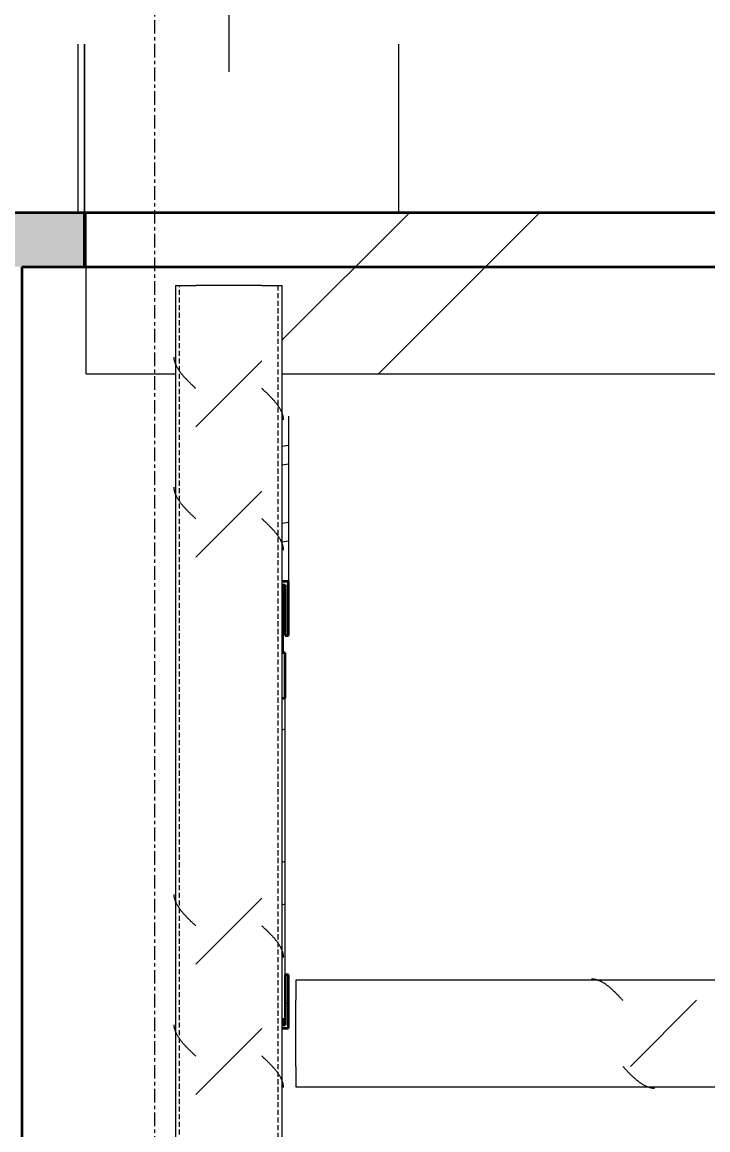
# Model space of a CAD drawing. Header units: centimetres. Extents: x -6111 to 13767, y -285 to 1600.
# Drawn here: x -1475.2 to -1411.1, y 436.5 to 540.2 of the extents above; entities that cross this region are included whole.
import ezdxf

# ---------------------------------------------------------------- set-up
doc = ezdxf.new("R2010")
doc.units = ezdxf.units.CM
doc.linetypes.add('Grid Line', pattern=[2.2225, 1.27, -0.3175, 0.3175, -0.3175])
doc.linetypes.add('Hidden', pattern=[0.714375, 0.47625, -0.238125])
for name, color, linetype, lineweight in [('A-ANNO-DIMS', 7, 'Continuous', 9), ('A-ANNO-DIMS-100', 7, 'Continuous', 9), ('A-ROOF', 7, 'Continuous', 9), ('A-ROOF-PATT', 7, 'Continuous', 35), ('A-WALL', 7, 'Continuous', 9), ('S-BEAM', 7, 'Continuous', 9), ('S-COLS', 7, 'Continuous', 9), ('S-GRID', 7, 'Continuous', 9)]:
    doc.layers.add(name, color=color, linetype=linetype, lineweight=lineweight)
doc.styles.add('Century Gothic_1', font='GOTHIC.TTF', dxfattribs={"height": 15})
doc.dimstyles.new('FCA_N_Cotas_E100', dxfattribs={"dimscale": 30.48, "dimtxt": 15.662524, "dimasz": 0.492126, "dimexe": 0.656168, "dimexo": 0.656168, "dimgap": 0.032808, "dimtad": 1, "dimlfac": 0.01, "dimrnd": 0.01, "dimzin": 0, "dimdsep": 46, "dimtxsty": 'Century Gothic_1', "dimblk1": 'OBLIQUE', "dimblk2": 'OBLIQUE', "dimsah": 1, "dimcen": 0.09, "dimdle": 0.656168, "dimadec": 3, "dimazin": 2, "dimtfac": 1, "dimtdec": 4, "dimtix": 1, "dimtmove": 0, "dimatfit": 3, "dimfxl": 1, "dimtvp": 1, "dimtolj": 1, "dimtzin": 0, "dimarcsym": 2})
pattern_1 = [(90, (0, 511.18), (-30, 2e-15), [])]
pattern_2 = [(45, (0, 0), (-25.14472, 25.14472), []), (45, (0, 38.1), (-25.14472, 25.14472), [])]

# ---------------------------------------------------------------- blocks, each defined once
blk = doc.blocks.new('PQ_RVR_ARQ-01_ZZ_ZZ_MO_T_A_rvt-2-Elevación Eje 2')
at = {"layer": 'A-ROOF-PATT', "lineweight": 9, "true_color": 0xf2f2f2}
h = blk.add_hatch(dxfattribs=at)
h.set_pattern_fill('FP_6', style=0, pattern_type=2)
h.set_pattern_definition(pattern_1)
h.paths.add_polyline_path([(-4676.26, 522.33), (-3774.84, 522.33), (-3774.84, 538.11), (-4676.26, 538.11)])
h = blk.add_hatch(dxfattribs=at)
h.set_pattern_fill('FP_6', style=0, pattern_type=2)
h.set_pattern_definition(pattern_1)
h.paths.add_polyline_path([(-3774.84, 522.33), (-2135.26, 522.33), (-2135.26, 538.11), (-3774.84, 538.11)])
at = {"layer": 'A-ROOF-PATT', "lineweight": 9, "true_color": 0xeaeaea}
for points in [[(-4676.26, 517.27), (-3774.84, 517.27), (-3774.84, 522.33), (-4676.26, 522.33)], [(-3458.17, 517.27), (-3458.17, 522.27), (-3164.39, 522.27), (-3164.39, 517.27), (-3151.85, 517.27), (-3151.85, 522.27), (-2859.58, 522.27), (-2859.58, 517.27), (-2847, 517.27), (-2847, 522.27), (-2553.57, 522.27), (-2553.57, 517.27), (-2541.03, 517.27), (-2541.03, 520.27), (-2194.1, 520.27), (-2194.1, 517.27), (-2135.26, 517.27), (-2135.26, 522.33), (-3774.84, 522.33), (-3774.84, 517.27), (-3774.68, 517.27), (-3774.68, 522.27), (-3470.76, 522.27), (-3470.75, 517.27), (-3458.18, 517.27)]]:
    blk.add_hatch(color=254, dxfattribs=at).paths.add_polyline_path(points)
at = {"layer": 'A-ROOF', "color": 254, "true_color": 0xcccccc}
for p, q in [((-3774.84, 538.11), (-3774.84, 522.33)), ((-3774.84, 522.33), (-3774.84, 538.11))]:
    blk.add_line(p, q, dxfattribs=at)
at = {"layer": 'A-ROOF', "color": 254, "lineweight": 35, "true_color": 0xcccccc}
for p, q in [((-3774.84, 522.33), (-4676.26, 522.33)), ((-3774.84, 517.27), (-3774.84, 522.33)), ((-2135.26, 522.33), (-3774.84, 522.33)), ((-3774.84, 522.33), (-3774.84, 517.27)), ((-3780.66, 517.27), (-3774.84, 517.27)), ((-3774.84, 517.27), (-2135.26, 517.27))]:
    blk.add_line(p, q, dxfattribs=at)
at = {"layer": 'A-WALL', "color": 254, "lineweight": 35, "true_color": 0xcccccc}
blk.add_line((-3780.66, 46.02), (-3780.66, 517.27), dxfattribs=at)
blk = doc.blocks.new('FP_52-Elevación Eje 2')
at = {"layer": 'S-COLS'}
blk.add_line((-3756.33, 46.02), (-3756.33, 515.53), dxfattribs=at)
at = {"layer": 'S-COLS', "color": 9, "true_color": 0xc0c0c0}
for p, q in [((-3758.19, 505.84), (-3758.24, 505.89)), ((-3758.14, 505.79), (-3758.19, 505.84)), ((-3758.09, 505.75), (-3758.14, 505.79)), ((-3758.04, 505.7), (-3758.09, 505.75)), ((-3757.99, 505.65), (-3758.04, 505.7)), ((-3757.94, 505.61), (-3757.99, 505.65)), ((-3757.89, 505.56), (-3757.94, 505.61)), ((-3757.84, 505.51), (-3757.89, 505.56)), ((-3757.79, 505.47), (-3757.84, 505.51)), ((-3757.74, 505.42), (-3757.79, 505.47)), ((-3757.7, 505.37), (-3757.74, 505.42)), ((-3757.65, 505.33), (-3757.7, 505.37)), ((-3757.6, 505.28), (-3757.65, 505.33)), ((-3757.55, 505.23), (-3757.6, 505.28)), ((-3757.51, 505.19), (-3757.55, 505.23)), ((-3757.46, 505.14), (-3757.51, 505.19)), ((-3757.42, 505.09), (-3757.46, 505.14)), ((-3757.37, 505.05), (-3757.42, 505.09)), ((-3757.33, 505), (-3757.37, 505.05)), ((-3757.28, 504.95), (-3757.33, 505)), ((-3757.24, 504.91), (-3757.28, 504.95)), ((-3757.2, 504.86), (-3757.24, 504.91)), ((-3757.15, 504.81), (-3757.2, 504.86)), ((-3757.11, 504.77), (-3757.15, 504.81)), ((-3757.07, 504.72), (-3757.11, 504.77)), ((-3757.03, 504.67), (-3757.07, 504.72)), ((-3756.99, 504.63), (-3757.03, 504.67)), ((-3756.95, 504.58), (-3756.99, 504.63)), ((-3756.92, 504.53), (-3756.95, 504.58)), ((-3756.88, 504.49), (-3756.92, 504.53)), ((-3756.84, 504.44), (-3756.88, 504.49)), ((-3756.81, 504.39), (-3756.84, 504.44)), ((-3756.77, 504.35), (-3756.81, 504.39)), ((-3756.74, 504.3), (-3756.77, 504.35)), ((-3756.7, 504.25), (-3756.74, 504.3)), ((-3756.67, 504.2), (-3756.7, 504.25)), ((-3756.64, 504.16), (-3756.67, 504.2)), ((-3756.61, 504.11), (-3756.64, 504.16)), ((-3756.58, 504.06), (-3756.61, 504.11)), ((-3756.55, 504.02), (-3756.58, 504.06)), ((-3756.53, 503.97), (-3756.55, 504.02)), ((-3756.5, 503.92), (-3756.53, 503.97)), ((-3756.48, 503.88), (-3756.5, 503.92)), ((-3756.45, 503.83), (-3756.48, 503.88)), ((-3756.43, 503.78), (-3756.45, 503.83)), ((-3756.41, 503.74), (-3756.43, 503.78)), ((-3756.39, 503.69), (-3756.41, 503.74)), ((-3756.37, 503.64), (-3756.39, 503.69)), ((-3756.35, 503.6), (-3756.37, 503.64)), ((-3756.33, 503.55), (-3756.35, 503.6)), ((-3756.32, 503.5), (-3756.33, 503.55)), ((-3756.3, 503.46), (-3756.32, 503.5)), ((-3756.29, 503.41), (-3756.3, 503.46)), ((-3756.27, 503.36), (-3756.29, 503.41)), ((-3756.26, 503.32), (-3756.27, 503.36)), ((-3756.25, 503.27), (-3756.26, 503.32)), ((-3756.24, 503.22), (-3756.25, 503.27)), ((-3756.24, 503.18), (-3756.24, 503.22)), ((-3756.23, 503.13), (-3756.24, 503.18)), ((-3756.22, 503.08), (-3756.23, 503.13)), ((-3756.22, 503.04), (-3756.22, 503.08)), ((-3756.22, 502.99), (-3756.22, 503.04)), ((-3756.21, 502.94), (-3756.22, 502.99)), ((-3758.19, 493.65), (-3758.24, 493.7)), ((-3758.14, 493.61), (-3758.19, 493.65)), ((-3758.09, 493.56), (-3758.14, 493.61)), ((-3758.04, 493.51), (-3758.09, 493.56)), ((-3757.99, 493.46), (-3758.04, 493.51)), ((-3757.94, 493.42), (-3757.99, 493.46)), ((-3757.89, 493.37), (-3757.94, 493.42)), ((-3757.84, 493.32), (-3757.89, 493.37)), ((-3757.79, 493.28), (-3757.84, 493.32)), ((-3757.74, 493.23), (-3757.79, 493.28)), ((-3757.7, 493.18), (-3757.74, 493.23)), ((-3757.65, 493.14), (-3757.7, 493.18)), ((-3757.6, 493.09), (-3757.65, 493.14)), ((-3757.55, 493.04), (-3757.6, 493.09)), ((-3757.51, 493), (-3757.55, 493.04)), ((-3757.46, 492.95), (-3757.51, 493)), ((-3757.42, 492.9), (-3757.46, 492.95)), ((-3757.37, 492.86), (-3757.42, 492.9)), ((-3757.33, 492.81), (-3757.37, 492.86)), ((-3757.28, 492.76), (-3757.33, 492.81)), ((-3757.24, 492.72), (-3757.28, 492.76)), ((-3757.2, 492.67), (-3757.24, 492.72)), ((-3757.15, 492.62), (-3757.2, 492.67)), ((-3757.11, 492.58), (-3757.15, 492.62)), ((-3757.07, 492.53), (-3757.11, 492.58)), ((-3757.03, 492.48), (-3757.07, 492.53)), ((-3756.99, 492.44), (-3757.03, 492.48)), ((-3756.95, 492.39), (-3756.99, 492.44)), ((-3756.92, 492.34), (-3756.95, 492.39)), ((-3756.88, 492.3), (-3756.92, 492.34)), ((-3756.84, 492.25), (-3756.88, 492.3)), ((-3756.81, 492.2), (-3756.84, 492.25)), ((-3756.77, 492.16), (-3756.81, 492.2)), ((-3756.74, 492.11), (-3756.77, 492.16)), ((-3756.7, 492.06), (-3756.74, 492.11)), ((-3756.67, 492.02), (-3756.7, 492.06)), ((-3756.64, 491.97), (-3756.67, 492.02)), ((-3756.61, 491.92), (-3756.64, 491.97)), ((-3756.58, 491.88), (-3756.61, 491.92)), ((-3756.55, 491.83), (-3756.58, 491.88)), ((-3756.53, 491.78), (-3756.55, 491.83)), ((-3756.5, 491.74), (-3756.53, 491.78)), ((-3756.48, 491.69), (-3756.5, 491.74)), ((-3756.45, 491.64), (-3756.48, 491.69)), ((-3756.43, 491.59), (-3756.45, 491.64)), ((-3756.41, 491.55), (-3756.43, 491.59)), ((-3756.39, 491.5), (-3756.41, 491.55)), ((-3756.37, 491.45), (-3756.39, 491.5)), ((-3756.35, 491.41), (-3756.37, 491.45)), ((-3756.33, 491.36), (-3756.35, 491.41)), ((-3756.32, 491.31), (-3756.33, 491.36)), ((-3756.3, 491.27), (-3756.32, 491.31)), ((-3756.29, 491.22), (-3756.3, 491.27)), ((-3756.27, 491.17), (-3756.29, 491.22)), ((-3756.26, 491.13), (-3756.27, 491.17)), ((-3756.25, 491.08), (-3756.26, 491.13)), ((-3756.24, 491.03), (-3756.25, 491.08)), ((-3756.24, 490.99), (-3756.24, 491.03)), ((-3756.23, 490.94), (-3756.24, 490.99)), ((-3756.22, 490.89), (-3756.23, 490.94)), ((-3756.22, 490.85), (-3756.22, 490.89)), ((-3756.22, 490.8), (-3756.22, 490.85)), ((-3756.21, 490.75), (-3756.22, 490.8)), ((-3758.19, 455.55), (-3758.24, 455.6)), ((-3758.14, 455.51), (-3758.19, 455.55)), ((-3758.09, 455.46), (-3758.14, 455.51)), ((-3758.04, 455.41), (-3758.09, 455.46)), ((-3757.99, 455.36), (-3758.04, 455.41)), ((-3757.94, 455.32), (-3757.99, 455.36)), ((-3757.89, 455.27), (-3757.94, 455.32)), ((-3757.84, 455.22), (-3757.89, 455.27)), ((-3757.79, 455.18), (-3757.84, 455.22)), ((-3757.74, 455.13), (-3757.79, 455.18)), ((-3757.7, 455.08), (-3757.74, 455.13)), ((-3757.65, 455.04), (-3757.7, 455.08)), ((-3757.6, 454.99), (-3757.65, 455.04)), ((-3757.55, 454.94), (-3757.6, 454.99)), ((-3757.51, 454.9), (-3757.55, 454.94)), ((-3757.46, 454.85), (-3757.51, 454.9)), ((-3757.42, 454.8), (-3757.46, 454.85)), ((-3757.37, 454.76), (-3757.42, 454.8)), ((-3757.33, 454.71), (-3757.37, 454.76)), ((-3757.28, 454.66), (-3757.33, 454.71)), ((-3757.24, 454.62), (-3757.28, 454.66)), ((-3757.2, 454.57), (-3757.24, 454.62)), ((-3757.15, 454.52), (-3757.2, 454.57)), ((-3757.11, 454.48), (-3757.15, 454.52)), ((-3757.07, 454.43), (-3757.11, 454.48)), ((-3757.03, 454.38), (-3757.07, 454.43)), ((-3756.99, 454.34), (-3757.03, 454.38)), ((-3756.95, 454.29), (-3756.99, 454.34)), ((-3756.92, 454.24), (-3756.95, 454.29)), ((-3756.88, 454.2), (-3756.92, 454.24)), ((-3756.84, 454.15), (-3756.88, 454.2)), ((-3756.81, 454.1), (-3756.84, 454.15)), ((-3756.77, 454.06), (-3756.81, 454.1)), ((-3756.74, 454.01), (-3756.77, 454.06)), ((-3756.7, 453.96), (-3756.74, 454.01)), ((-3756.67, 453.92), (-3756.7, 453.96)), ((-3756.64, 453.87), (-3756.67, 453.92)), ((-3756.61, 453.82), (-3756.64, 453.87)), ((-3756.58, 453.78), (-3756.61, 453.82)), ((-3756.55, 453.73), (-3756.58, 453.78)), ((-3756.53, 453.68), (-3756.55, 453.73)), ((-3756.5, 453.64), (-3756.53, 453.68)), ((-3756.48, 453.59), (-3756.5, 453.64)), ((-3756.45, 453.54), (-3756.48, 453.59)), ((-3756.43, 453.49), (-3756.45, 453.54)), ((-3756.41, 453.45), (-3756.43, 453.49)), ((-3756.39, 453.4), (-3756.41, 453.45)), ((-3756.37, 453.35), (-3756.39, 453.4)), ((-3756.35, 453.31), (-3756.37, 453.35)), ((-3756.33, 453.26), (-3756.35, 453.31)), ((-3756.32, 453.21), (-3756.33, 453.26)), ((-3756.3, 453.17), (-3756.32, 453.21)), ((-3756.29, 453.12), (-3756.3, 453.17)), ((-3756.27, 453.07), (-3756.29, 453.12)), ((-3756.26, 453.03), (-3756.27, 453.07)), ((-3756.25, 452.98), (-3756.26, 453.03)), ((-3756.24, 452.93), (-3756.25, 452.98)), ((-3756.24, 452.89), (-3756.24, 452.93)), ((-3756.23, 452.84), (-3756.24, 452.89)), ((-3756.22, 452.79), (-3756.23, 452.84)), ((-3756.22, 452.75), (-3756.22, 452.79)), ((-3756.22, 452.7), (-3756.22, 452.75)), ((-3756.21, 452.65), (-3756.22, 452.7)), ((-3758.19, 443.36), (-3758.24, 443.41)), ((-3758.14, 443.32), (-3758.19, 443.36)), ((-3758.09, 443.27), (-3758.14, 443.32)), ((-3758.04, 443.22), (-3758.09, 443.27)), ((-3757.99, 443.18), (-3758.04, 443.22)), ((-3757.94, 443.13), (-3757.99, 443.18)), ((-3757.89, 443.08), (-3757.94, 443.13)), ((-3757.84, 443.04), (-3757.89, 443.08)), ((-3757.79, 442.99), (-3757.84, 443.04)), ((-3757.74, 442.94), (-3757.79, 442.99)), ((-3757.7, 442.89), (-3757.74, 442.94)), ((-3757.65, 442.85), (-3757.7, 442.89)), ((-3757.6, 442.8), (-3757.65, 442.85)), ((-3757.55, 442.75), (-3757.6, 442.8)), ((-3757.51, 442.71), (-3757.55, 442.75)), ((-3757.46, 442.66), (-3757.51, 442.71)), ((-3757.42, 442.61), (-3757.46, 442.66)), ((-3757.37, 442.57), (-3757.42, 442.61)), ((-3757.33, 442.52), (-3757.37, 442.57)), ((-3757.28, 442.47), (-3757.33, 442.52)), ((-3757.24, 442.43), (-3757.28, 442.47)), ((-3757.2, 442.38), (-3757.24, 442.43)), ((-3757.15, 442.33), (-3757.2, 442.38)), ((-3757.11, 442.29), (-3757.15, 442.33)), ((-3757.07, 442.24), (-3757.11, 442.29)), ((-3757.03, 442.19), (-3757.07, 442.24)), ((-3756.99, 442.15), (-3757.03, 442.19)), ((-3756.95, 442.1), (-3756.99, 442.15)), ((-3756.92, 442.05), (-3756.95, 442.1)), ((-3756.88, 442.01), (-3756.92, 442.05)), ((-3756.84, 441.96), (-3756.88, 442.01)), ((-3756.81, 441.91), (-3756.84, 441.96)), ((-3756.77, 441.87), (-3756.81, 441.91)), ((-3756.74, 441.82), (-3756.77, 441.87)), ((-3756.7, 441.77), (-3756.74, 441.82)), ((-3756.67, 441.73), (-3756.7, 441.77)), ((-3756.64, 441.68), (-3756.67, 441.73)), ((-3756.61, 441.63), (-3756.64, 441.68)), ((-3756.58, 441.59), (-3756.61, 441.63)), ((-3756.55, 441.54), (-3756.58, 441.59)), ((-3756.53, 441.49), (-3756.55, 441.54)), ((-3756.5, 441.45), (-3756.53, 441.49)), ((-3756.48, 441.4), (-3756.5, 441.45)), ((-3756.45, 441.35), (-3756.48, 441.4)), ((-3756.43, 441.31), (-3756.45, 441.35)), ((-3756.41, 441.26), (-3756.43, 441.31)), ((-3756.39, 441.21), (-3756.41, 441.26)), ((-3756.37, 441.17), (-3756.39, 441.21)), ((-3756.35, 441.12), (-3756.37, 441.17)), ((-3756.33, 441.07), (-3756.35, 441.12)), ((-3756.32, 441.02), (-3756.33, 441.07)), ((-3756.3, 440.98), (-3756.32, 441.02)), ((-3756.29, 440.93), (-3756.3, 440.98)), ((-3756.27, 440.88), (-3756.29, 440.93)), ((-3756.26, 440.84), (-3756.27, 440.88)), ((-3756.25, 440.79), (-3756.26, 440.84)), ((-3756.24, 440.74), (-3756.25, 440.79)), ((-3756.24, 440.7), (-3756.24, 440.74)), ((-3756.23, 440.65), (-3756.24, 440.7)), ((-3756.22, 440.6), (-3756.23, 440.65)), ((-3756.22, 440.56), (-3756.22, 440.6)), ((-3756.22, 440.51), (-3756.22, 440.56)), ((-3756.21, 440.46), (-3756.22, 440.51))]:
    blk.add_line(p, q, dxfattribs=at)
blk = doc.blocks.new('FP_53-Elevación Eje 2')
at = {"layer": 'S-COLS'}
blk.add_line((-3766.33, 515.53), (-3766.33, 46.02), dxfattribs=at)
at = {"layer": 'S-COLS', "color": 9, "true_color": 0xc0c0c0}
for p, q in [((-3766.44, 508.79), (-3766.45, 508.83)), ((-3766.44, 508.74), (-3766.44, 508.79)), ((-3766.44, 508.69), (-3766.44, 508.74)), ((-3766.43, 508.65), (-3766.44, 508.69)), ((-3766.43, 508.6), (-3766.43, 508.65)), ((-3766.42, 508.55), (-3766.43, 508.6)), ((-3766.41, 508.51), (-3766.42, 508.55)), ((-3766.4, 508.46), (-3766.41, 508.51)), ((-3766.39, 508.41), (-3766.4, 508.46)), ((-3766.37, 508.37), (-3766.39, 508.41)), ((-3766.36, 508.32), (-3766.37, 508.37)), ((-3766.34, 508.27), (-3766.36, 508.32)), ((-3766.33, 508.23), (-3766.34, 508.27)), ((-3766.31, 508.18), (-3766.33, 508.23)), ((-3766.29, 508.13), (-3766.31, 508.18)), ((-3766.27, 508.09), (-3766.29, 508.13)), ((-3766.25, 508.04), (-3766.27, 508.09)), ((-3766.23, 507.99), (-3766.25, 508.04)), ((-3766.21, 507.95), (-3766.23, 507.99)), ((-3766.18, 507.9), (-3766.21, 507.95)), ((-3766.16, 507.85), (-3766.18, 507.9)), ((-3766.13, 507.81), (-3766.16, 507.85)), ((-3766.11, 507.76), (-3766.13, 507.81)), ((-3766.08, 507.71), (-3766.11, 507.76)), ((-3766.05, 507.66), (-3766.08, 507.71)), ((-3766.02, 507.62), (-3766.05, 507.66)), ((-3765.99, 507.57), (-3766.02, 507.62)), ((-3765.96, 507.52), (-3765.99, 507.57)), ((-3765.92, 507.48), (-3765.96, 507.52)), ((-3765.89, 507.43), (-3765.92, 507.48)), ((-3765.85, 507.38), (-3765.89, 507.43)), ((-3765.82, 507.34), (-3765.85, 507.38)), ((-3765.78, 507.29), (-3765.82, 507.34)), ((-3765.75, 507.24), (-3765.78, 507.29)), ((-3765.71, 507.2), (-3765.75, 507.24)), ((-3765.67, 507.15), (-3765.71, 507.2)), ((-3765.63, 507.1), (-3765.67, 507.15)), ((-3765.59, 507.06), (-3765.63, 507.1)), ((-3765.55, 507.01), (-3765.59, 507.06)), ((-3765.51, 506.96), (-3765.55, 507.01)), ((-3765.46, 506.92), (-3765.51, 506.96)), ((-3765.42, 506.87), (-3765.46, 506.92)), ((-3765.38, 506.82), (-3765.42, 506.87)), ((-3765.33, 506.78), (-3765.38, 506.82)), ((-3765.29, 506.73), (-3765.33, 506.78)), ((-3765.24, 506.68), (-3765.29, 506.73)), ((-3765.2, 506.64), (-3765.24, 506.68)), ((-3765.15, 506.59), (-3765.2, 506.64)), ((-3765.11, 506.54), (-3765.15, 506.59)), ((-3765.06, 506.5), (-3765.11, 506.54)), ((-3765.01, 506.45), (-3765.06, 506.5)), ((-3764.96, 506.4), (-3765.01, 506.45)), ((-3764.92, 506.36), (-3764.96, 506.4)), ((-3764.87, 506.31), (-3764.92, 506.36)), ((-3764.82, 506.26), (-3764.87, 506.31)), ((-3764.77, 506.22), (-3764.82, 506.26)), ((-3764.72, 506.17), (-3764.77, 506.22)), ((-3764.67, 506.12), (-3764.72, 506.17)), ((-3764.62, 506.08), (-3764.67, 506.12)), ((-3764.57, 506.03), (-3764.62, 506.08)), ((-3764.52, 505.98), (-3764.57, 506.03)), ((-3764.48, 505.93), (-3764.52, 505.98)), ((-3764.43, 505.89), (-3764.48, 505.93)), ((-3766.44, 496.6), (-3766.45, 496.64)), ((-3766.44, 496.55), (-3766.44, 496.6)), ((-3766.44, 496.5), (-3766.44, 496.55)), ((-3766.43, 496.46), (-3766.44, 496.5)), ((-3766.43, 496.41), (-3766.43, 496.46)), ((-3766.42, 496.36), (-3766.43, 496.41)), ((-3766.41, 496.32), (-3766.42, 496.36)), ((-3766.4, 496.27), (-3766.41, 496.32)), ((-3766.39, 496.22), (-3766.4, 496.27)), ((-3766.37, 496.18), (-3766.39, 496.22)), ((-3766.36, 496.13), (-3766.37, 496.18)), ((-3766.34, 496.08), (-3766.36, 496.13)), ((-3766.33, 496.04), (-3766.34, 496.08)), ((-3766.31, 495.99), (-3766.33, 496.04)), ((-3766.29, 495.94), (-3766.31, 495.99)), ((-3766.27, 495.9), (-3766.29, 495.94)), ((-3766.25, 495.85), (-3766.27, 495.9)), ((-3766.23, 495.8), (-3766.25, 495.85)), ((-3766.21, 495.76), (-3766.23, 495.8)), ((-3766.18, 495.71), (-3766.21, 495.76)), ((-3766.16, 495.66), (-3766.18, 495.71)), ((-3766.13, 495.62), (-3766.16, 495.66)), ((-3766.11, 495.57), (-3766.13, 495.62)), ((-3766.08, 495.52), (-3766.11, 495.57)), ((-3766.05, 495.48), (-3766.08, 495.52)), ((-3766.02, 495.43), (-3766.05, 495.48)), ((-3765.99, 495.38), (-3766.02, 495.43)), ((-3765.96, 495.34), (-3765.99, 495.38)), ((-3765.92, 495.29), (-3765.96, 495.34)), ((-3765.89, 495.24), (-3765.92, 495.29)), ((-3765.85, 495.19), (-3765.89, 495.24)), ((-3765.82, 495.15), (-3765.85, 495.19)), ((-3765.78, 495.1), (-3765.82, 495.15)), ((-3765.75, 495.05), (-3765.78, 495.1)), ((-3765.71, 495.01), (-3765.75, 495.05)), ((-3765.67, 494.96), (-3765.71, 495.01)), ((-3765.63, 494.91), (-3765.67, 494.96)), ((-3765.59, 494.87), (-3765.63, 494.91)), ((-3765.55, 494.82), (-3765.59, 494.87)), ((-3765.51, 494.77), (-3765.55, 494.82)), ((-3765.46, 494.73), (-3765.51, 494.77)), ((-3765.42, 494.68), (-3765.46, 494.73)), ((-3765.38, 494.63), (-3765.42, 494.68)), ((-3765.33, 494.59), (-3765.38, 494.63)), ((-3765.29, 494.54), (-3765.33, 494.59)), ((-3765.24, 494.49), (-3765.29, 494.54)), ((-3765.2, 494.45), (-3765.24, 494.49)), ((-3765.15, 494.4), (-3765.2, 494.45)), ((-3765.11, 494.35), (-3765.15, 494.4)), ((-3765.06, 494.31), (-3765.11, 494.35)), ((-3765.01, 494.26), (-3765.06, 494.31)), ((-3764.96, 494.21), (-3765.01, 494.26)), ((-3764.92, 494.17), (-3764.96, 494.21)), ((-3764.87, 494.12), (-3764.92, 494.17)), ((-3764.82, 494.07), (-3764.87, 494.12)), ((-3764.77, 494.03), (-3764.82, 494.07)), ((-3764.72, 493.98), (-3764.77, 494.03)), ((-3764.67, 493.93), (-3764.72, 493.98)), ((-3764.62, 493.89), (-3764.67, 493.93)), ((-3764.57, 493.84), (-3764.62, 493.89)), ((-3764.52, 493.79), (-3764.57, 493.84)), ((-3764.48, 493.75), (-3764.52, 493.79)), ((-3764.43, 493.7), (-3764.48, 493.75)), ((-3766.44, 458.5), (-3766.45, 458.54)), ((-3766.44, 458.45), (-3766.44, 458.5)), ((-3766.44, 458.4), (-3766.44, 458.45)), ((-3766.43, 458.36), (-3766.44, 458.4)), ((-3766.43, 458.31), (-3766.43, 458.36)), ((-3766.42, 458.26), (-3766.43, 458.31)), ((-3766.41, 458.22), (-3766.42, 458.26)), ((-3766.4, 458.17), (-3766.41, 458.22)), ((-3766.39, 458.12), (-3766.4, 458.17)), ((-3766.37, 458.08), (-3766.39, 458.12)), ((-3766.36, 458.03), (-3766.37, 458.08)), ((-3766.34, 457.98), (-3766.36, 458.03)), ((-3766.33, 457.94), (-3766.34, 457.98)), ((-3766.31, 457.89), (-3766.33, 457.94)), ((-3766.29, 457.84), (-3766.31, 457.89)), ((-3766.27, 457.8), (-3766.29, 457.84)), ((-3766.25, 457.75), (-3766.27, 457.8)), ((-3766.23, 457.7), (-3766.25, 457.75)), ((-3766.21, 457.66), (-3766.23, 457.7)), ((-3766.18, 457.61), (-3766.21, 457.66)), ((-3766.16, 457.56), (-3766.18, 457.61)), ((-3766.13, 457.52), (-3766.16, 457.56)), ((-3766.11, 457.47), (-3766.13, 457.52)), ((-3766.08, 457.42), (-3766.11, 457.47)), ((-3766.05, 457.38), (-3766.08, 457.42)), ((-3766.02, 457.33), (-3766.05, 457.38)), ((-3765.99, 457.28), (-3766.02, 457.33)), ((-3765.96, 457.24), (-3765.99, 457.28)), ((-3765.92, 457.19), (-3765.96, 457.24)), ((-3765.89, 457.14), (-3765.92, 457.19)), ((-3765.85, 457.09), (-3765.89, 457.14)), ((-3765.82, 457.05), (-3765.85, 457.09)), ((-3765.78, 457), (-3765.82, 457.05)), ((-3765.75, 456.95), (-3765.78, 457)), ((-3765.71, 456.91), (-3765.75, 456.95)), ((-3765.67, 456.86), (-3765.71, 456.91)), ((-3765.63, 456.81), (-3765.67, 456.86)), ((-3765.59, 456.77), (-3765.63, 456.81)), ((-3765.55, 456.72), (-3765.59, 456.77)), ((-3765.51, 456.67), (-3765.55, 456.72)), ((-3765.46, 456.63), (-3765.51, 456.67)), ((-3765.42, 456.58), (-3765.46, 456.63)), ((-3765.38, 456.53), (-3765.42, 456.58)), ((-3765.33, 456.49), (-3765.38, 456.53)), ((-3765.29, 456.44), (-3765.33, 456.49)), ((-3765.24, 456.39), (-3765.29, 456.44)), ((-3765.2, 456.35), (-3765.24, 456.39)), ((-3765.15, 456.3), (-3765.2, 456.35)), ((-3765.11, 456.25), (-3765.15, 456.3)), ((-3765.06, 456.21), (-3765.11, 456.25)), ((-3765.01, 456.16), (-3765.06, 456.21)), ((-3764.96, 456.11), (-3765.01, 456.16)), ((-3764.92, 456.07), (-3764.96, 456.11)), ((-3764.87, 456.02), (-3764.92, 456.07)), ((-3764.82, 455.97), (-3764.87, 456.02)), ((-3764.77, 455.93), (-3764.82, 455.97)), ((-3764.72, 455.88), (-3764.77, 455.93)), ((-3764.67, 455.83), (-3764.72, 455.88)), ((-3764.62, 455.79), (-3764.67, 455.83)), ((-3764.57, 455.74), (-3764.62, 455.79)), ((-3764.52, 455.69), (-3764.57, 455.74)), ((-3764.48, 455.65), (-3764.52, 455.69)), ((-3764.43, 455.6), (-3764.48, 455.65)), ((-3766.44, 446.31), (-3766.45, 446.35)), ((-3766.44, 446.26), (-3766.44, 446.31)), ((-3766.44, 446.21), (-3766.44, 446.26)), ((-3766.43, 446.17), (-3766.44, 446.21)), ((-3766.43, 446.12), (-3766.43, 446.17)), ((-3766.42, 446.07), (-3766.43, 446.12)), ((-3766.41, 446.03), (-3766.42, 446.07)), ((-3766.4, 445.98), (-3766.41, 446.03)), ((-3766.39, 445.93), (-3766.4, 445.98)), ((-3766.37, 445.89), (-3766.39, 445.93)), ((-3766.36, 445.84), (-3766.37, 445.89)), ((-3766.34, 445.79), (-3766.36, 445.84)), ((-3766.33, 445.75), (-3766.34, 445.79)), ((-3766.31, 445.7), (-3766.33, 445.75)), ((-3766.29, 445.65), (-3766.31, 445.7)), ((-3766.27, 445.61), (-3766.29, 445.65)), ((-3766.25, 445.56), (-3766.27, 445.61)), ((-3766.23, 445.51), (-3766.25, 445.56)), ((-3766.21, 445.47), (-3766.23, 445.51)), ((-3766.18, 445.42), (-3766.21, 445.47)), ((-3766.16, 445.37), (-3766.18, 445.42)), ((-3766.13, 445.33), (-3766.16, 445.37)), ((-3766.11, 445.28), (-3766.13, 445.33)), ((-3766.08, 445.23), (-3766.11, 445.28)), ((-3766.05, 445.19), (-3766.08, 445.23)), ((-3766.02, 445.14), (-3766.05, 445.19)), ((-3765.99, 445.09), (-3766.02, 445.14)), ((-3765.96, 445.05), (-3765.99, 445.09)), ((-3765.92, 445), (-3765.96, 445.05)), ((-3765.89, 444.95), (-3765.92, 445)), ((-3765.85, 444.91), (-3765.89, 444.95)), ((-3765.82, 444.86), (-3765.85, 444.91)), ((-3765.78, 444.81), (-3765.82, 444.86)), ((-3765.75, 444.77), (-3765.78, 444.81)), ((-3765.71, 444.72), (-3765.75, 444.77)), ((-3765.67, 444.67), (-3765.71, 444.72)), ((-3765.63, 444.62), (-3765.67, 444.67)), ((-3765.59, 444.58), (-3765.63, 444.62)), ((-3765.55, 444.53), (-3765.59, 444.58)), ((-3765.51, 444.48), (-3765.55, 444.53)), ((-3765.46, 444.44), (-3765.51, 444.48)), ((-3765.42, 444.39), (-3765.46, 444.44)), ((-3765.38, 444.34), (-3765.42, 444.39)), ((-3765.33, 444.3), (-3765.38, 444.34)), ((-3765.29, 444.25), (-3765.33, 444.3)), ((-3765.24, 444.2), (-3765.29, 444.25)), ((-3765.2, 444.16), (-3765.24, 444.2)), ((-3765.15, 444.11), (-3765.2, 444.16)), ((-3765.11, 444.06), (-3765.15, 444.11)), ((-3765.06, 444.02), (-3765.11, 444.06)), ((-3765.01, 443.97), (-3765.06, 444.02)), ((-3764.96, 443.92), (-3765.01, 443.97)), ((-3764.92, 443.88), (-3764.96, 443.92)), ((-3764.87, 443.83), (-3764.92, 443.88)), ((-3764.82, 443.78), (-3764.87, 443.83)), ((-3764.77, 443.74), (-3764.82, 443.78)), ((-3764.72, 443.69), (-3764.77, 443.74)), ((-3764.67, 443.64), (-3764.72, 443.69)), ((-3764.62, 443.6), (-3764.67, 443.64)), ((-3764.57, 443.55), (-3764.62, 443.6)), ((-3764.52, 443.5), (-3764.57, 443.55)), ((-3764.48, 443.46), (-3764.52, 443.5)), ((-3764.43, 443.41), (-3764.48, 443.46))]:
    blk.add_line(p, q, dxfattribs=at)
blk = doc.blocks.new('HSS Rectangular-Column - 100 x 100 mm-V51-Elevación Eje 2')
at = {"layer": 'S-COLS', "true_color": 0xc0c0c0}
h = blk.add_hatch(dxfattribs=at)
h.set_pattern_fill('FP_2', color=9, style=0, pattern_type=2)
h.set_pattern_definition(pattern_2)
h.paths.add_polyline_path([(-3758.24, 46.02), (-3758.24, 515.53), (-3764.43, 515.53), (-3764.43, 46.02)])
at = {"layer": 'S-COLS'}
for p, q in [((-3766.33, 515.53), (-3764.43, 515.53)), ((-3758.24, 515.53), (-3764.43, 515.53)), ((-3758.24, 515.53), (-3756.33, 515.53))]:
    blk.add_line(p, q, dxfattribs=at)
at = {"layer": 'S-COLS', "linetype": 'Hidden'}
for p, q in [((-3765.93, 46.02), (-3765.93, 515.53)), ((-3756.73, 515.53), (-3756.73, 46.02))]:
    blk.add_line(p, q, dxfattribs=at)
at = {"layer": 'S-COLS'}
for name in ['FP_53-Elevación Eje 2', 'FP_52-Elevación Eje 2']:
    blk.add_blockref(name, (0, 0), dxfattribs=at)
blk = doc.blocks.new('FP_57-Elevación Eje 2')
at = {"layer": 'S-BEAM'}
blk.add_line((-3470.76, 450.53), (-3755.05, 450.53), dxfattribs=at)
at = {"layer": 'S-BEAM', "color": 9, "true_color": 0xc0c0c0}
for p, q in [((-3727.41, 450.65), (-3727.36, 450.64)), ((-3727.36, 450.64), (-3727.32, 450.64)), ((-3727.32, 450.64), (-3727.27, 450.64)), ((-3727.27, 450.64), (-3727.22, 450.63)), ((-3727.22, 450.63), (-3727.18, 450.63)), ((-3727.18, 450.63), (-3727.13, 450.62)), ((-3727.13, 450.62), (-3727.08, 450.61)), ((-3727.08, 450.61), (-3727.04, 450.6)), ((-3727.04, 450.6), (-3726.99, 450.59)), ((-3726.99, 450.59), (-3726.94, 450.57)), ((-3726.94, 450.57), (-3726.9, 450.56)), ((-3726.9, 450.56), (-3726.85, 450.54)), ((-3726.85, 450.54), (-3726.8, 450.53)), ((-3726.8, 450.53), (-3726.76, 450.51)), ((-3726.76, 450.51), (-3726.71, 450.49)), ((-3726.71, 450.49), (-3726.66, 450.47)), ((-3726.66, 450.47), (-3726.62, 450.45)), ((-3726.62, 450.45), (-3726.57, 450.43)), ((-3726.57, 450.43), (-3726.52, 450.41)), ((-3726.52, 450.41), (-3726.48, 450.38)), ((-3726.48, 450.38), (-3726.43, 450.36)), ((-3726.43, 450.36), (-3726.38, 450.33)), ((-3726.38, 450.33), (-3726.34, 450.31)), ((-3726.34, 450.31), (-3726.29, 450.28)), ((-3726.29, 450.28), (-3726.24, 450.25)), ((-3726.24, 450.25), (-3726.2, 450.22)), ((-3726.2, 450.22), (-3726.15, 450.19)), ((-3726.15, 450.19), (-3726.1, 450.16)), ((-3726.1, 450.16), (-3726.06, 450.12)), ((-3726.06, 450.12), (-3726.01, 450.09)), ((-3726.01, 450.09), (-3725.96, 450.05)), ((-3725.96, 450.05), (-3725.92, 450.02)), ((-3725.92, 450.02), (-3725.87, 449.98)), ((-3725.87, 449.98), (-3725.82, 449.95)), ((-3725.82, 449.95), (-3725.78, 449.91)), ((-3725.78, 449.91), (-3725.73, 449.87)), ((-3725.73, 449.87), (-3725.68, 449.83)), ((-3725.68, 449.83), (-3725.64, 449.79)), ((-3725.64, 449.79), (-3725.59, 449.75)), ((-3725.59, 449.75), (-3725.54, 449.71)), ((-3725.54, 449.71), (-3725.5, 449.66)), ((-3725.5, 449.66), (-3725.45, 449.62)), ((-3725.45, 449.62), (-3725.4, 449.58)), ((-3725.4, 449.58), (-3725.36, 449.53)), ((-3725.36, 449.53), (-3725.31, 449.49)), ((-3725.31, 449.49), (-3725.26, 449.44)), ((-3725.26, 449.44), (-3725.22, 449.4)), ((-3725.22, 449.4), (-3725.17, 449.35)), ((-3725.17, 449.35), (-3725.12, 449.31)), ((-3725.12, 449.31), (-3725.08, 449.26)), ((-3725.08, 449.26), (-3725.03, 449.21)), ((-3725.03, 449.21), (-3724.98, 449.16)), ((-3724.98, 449.16), (-3724.94, 449.12)), ((-3724.94, 449.12), (-3724.89, 449.07)), ((-3724.89, 449.07), (-3724.84, 449.02)), ((-3724.84, 449.02), (-3724.8, 448.97)), ((-3724.8, 448.97), (-3724.75, 448.92)), ((-3724.75, 448.92), (-3724.7, 448.87)), ((-3724.7, 448.87), (-3724.66, 448.82)), ((-3724.66, 448.82), (-3724.61, 448.77)), ((-3724.61, 448.77), (-3724.56, 448.72)), ((-3724.56, 448.72), (-3724.52, 448.68)), ((-3724.52, 448.68), (-3724.47, 448.63))]:
    blk.add_line(p, q, dxfattribs=at)
blk = doc.blocks.new('FP_58-Elevación Eje 2')
at = {"layer": 'S-BEAM', "color": 9, "true_color": 0xc0c0c0}
for p, q in [((-3724.47, 442.44), (-3724.42, 442.39)), ((-3724.42, 442.39), (-3724.38, 442.34)), ((-3724.38, 442.34), (-3724.33, 442.29)), ((-3724.33, 442.29), (-3724.28, 442.24)), ((-3724.28, 442.24), (-3724.24, 442.19)), ((-3724.24, 442.19), (-3724.19, 442.14)), ((-3724.19, 442.14), (-3724.14, 442.09)), ((-3724.14, 442.09), (-3724.1, 442.04)), ((-3724.1, 442.04), (-3724.05, 441.99)), ((-3724.05, 441.99), (-3724, 441.94)), ((-3724, 441.94), (-3723.96, 441.9)), ((-3723.96, 441.9), (-3723.91, 441.85)), ((-3723.91, 441.85), (-3723.86, 441.8)), ((-3723.86, 441.8), (-3723.82, 441.75)), ((-3723.82, 441.75), (-3723.77, 441.71)), ((-3723.77, 441.71), (-3723.72, 441.66)), ((-3723.72, 441.66), (-3723.68, 441.62)), ((-3723.68, 441.62), (-3723.63, 441.57)), ((-3723.63, 441.57), (-3723.58, 441.53)), ((-3723.58, 441.53), (-3723.53, 441.48)), ((-3723.53, 441.48), (-3723.49, 441.44)), ((-3723.49, 441.44), (-3723.44, 441.4)), ((-3723.44, 441.4), (-3723.39, 441.35)), ((-3723.39, 441.35), (-3723.35, 441.31)), ((-3723.35, 441.31), (-3723.3, 441.27)), ((-3723.3, 441.27), (-3723.25, 441.23)), ((-3723.25, 441.23), (-3723.21, 441.19)), ((-3723.21, 441.19), (-3723.16, 441.15)), ((-3723.16, 441.15), (-3723.11, 441.12)), ((-3723.11, 441.12), (-3723.07, 441.08)), ((-3723.07, 441.08), (-3723.02, 441.04)), ((-3723.02, 441.04), (-3722.97, 441.01)), ((-3722.97, 441.01), (-3722.93, 440.97)), ((-3722.93, 440.97), (-3722.88, 440.94)), ((-3722.88, 440.94), (-3722.83, 440.9)), ((-3722.83, 440.9), (-3722.79, 440.87)), ((-3722.79, 440.87), (-3722.74, 440.84)), ((-3722.74, 440.84), (-3722.69, 440.81)), ((-3722.69, 440.81), (-3722.64, 440.78)), ((-3722.64, 440.78), (-3722.6, 440.75)), ((-3722.6, 440.75), (-3722.55, 440.73)), ((-3722.55, 440.73), (-3722.5, 440.7)), ((-3722.5, 440.7), (-3722.46, 440.68)), ((-3722.46, 440.68), (-3722.41, 440.65)), ((-3722.41, 440.65), (-3722.36, 440.63)), ((-3722.36, 440.63), (-3722.32, 440.61)), ((-3722.32, 440.61), (-3722.27, 440.59)), ((-3722.27, 440.59), (-3722.22, 440.57)), ((-3722.22, 440.57), (-3722.18, 440.55)), ((-3722.18, 440.55), (-3722.13, 440.53)), ((-3722.13, 440.53), (-3722.08, 440.52)), ((-3722.08, 440.52), (-3722.03, 440.5)), ((-3722.03, 440.5), (-3721.99, 440.49)), ((-3721.99, 440.49), (-3721.94, 440.47)), ((-3721.94, 440.47), (-3721.89, 440.46)), ((-3721.89, 440.46), (-3721.85, 440.45)), ((-3721.85, 440.45), (-3721.8, 440.44)), ((-3721.8, 440.44), (-3721.75, 440.44)), ((-3721.75, 440.44), (-3721.71, 440.43)), ((-3721.71, 440.43), (-3721.66, 440.42)), ((-3721.66, 440.42), (-3721.61, 440.42)), ((-3721.61, 440.42), (-3721.57, 440.42)), ((-3721.57, 440.42), (-3721.52, 440.41))]:
    blk.add_line(p, q, dxfattribs=at)
at = {"layer": 'S-BEAM'}
blk.add_line((-3755.05, 440.53), (-3470.76, 440.53), dxfattribs=at)
blk = doc.blocks.new('HSS Square - HSS 100mm-1470377-Elevación Eje 2')
at = {"layer": 'S-BEAM', "true_color": 0xc0c0c0}
h = blk.add_hatch(dxfattribs=at)
h.set_pattern_fill('FP_9', color=9, style=0, pattern_type=2)
h.set_pattern_definition([(45, (-0.065, 0), (-25.14455, 25.14488), []), (45, (-0.065, 38.1), (-25.14455, 25.14488), [])])
h.paths.add_polyline_path([(-3594.61, 442.44), (-3470.77, 442.44), (-3470.77, 448.63), (-3755.06, 448.63), (-3755.06, 442.44), (-3710, 442.44)])
at = {"layer": 'S-BEAM'}
blk.add_line((-3755.06, 442.44), (-3755.06, 448.63), dxfattribs=at)
for centre, major_axis, start_param, end_param in [((-3755.05, 448.63), (0, 1.9), 0, 1.570796), ((-3755.05, 442.44), (0, 1.91), 1.570796, 3.141593)]:
    blk.add_ellipse(centre, major_axis=major_axis, ratio=0.003571, start_param=start_param, end_param=end_param, dxfattribs=at)
for name in ['FP_57-Elevación Eje 2', 'FP_58-Elevación Eje 2']:
    blk.add_blockref(name, (0, 0), dxfattribs=at)
blk = doc.blocks.new('C Shapes - C8x16-1751448-Elevación Eje 2')
at = {"layer": 'S-BEAM', "true_color": 0xc0c0c0}
h = blk.add_hatch(dxfattribs=at)
h.set_pattern_fill('FP_17', color=9, style=0, pattern_type=2)
h.set_pattern_definition([(45, (-0.054, 0), (-25.14455, 25.14488), []), (45, (-0.054, 38.1), (-25.14455, 25.14488), [])])
h.paths.add_polyline_path([(-3774.68, 507.27), (-3766.33, 507.27), (-3766.24, 515.53), (-3756.33, 515.53), (-3756.33, 507.27), (-3470.76, 507.27), (-3470.76, 522.27), (-3774.68, 522.27), (-3774.68, 511.85)])
at = {"layer": 'S-BEAM'}
for p, q in [((-3774.68, 507.27), (-3774.68, 522.27)), ((-3470.76, 522.27), (-3774.68, 522.27)), ((-3774.68, 507.27), (-3766.33, 507.27)), ((-3756.33, 507.27), (-3470.76, 507.27))]:
    blk.add_line(p, q, dxfattribs=at)
blk = doc.blocks.new('RVR_CERCHA_C01-01 - RVR_CERCHA_C01-01-1751364-Elevación Eje 2')
at = {"layer": 'S-BEAM', "true_color": 0xc0c0c0}
h = blk.add_hatch(dxfattribs=at)
h.set_pattern_fill('FP_24', color=9, style=0, pattern_type=2)
h.set_pattern_definition([(8.152, (0, 477.802), (-25.144823, 3.601867), []), (8.152, (0, 483.259), (-25.144823, 3.601867), [])])
h.paths.add_polyline_path([(-3756.33, 487.81), (-3755.75, 487.81), (-3755.75, 503.28), (-3756.33, 503.28), (-3756.33, 488.45)])
h = blk.add_hatch(dxfattribs=at)
h.set_pattern_fill('FP_2', color=9, style=0, pattern_type=2)
h.set_pattern_definition(pattern_2)
h.paths.add_polyline_path([(-3756.33, 446.01), (-3755.75, 446.01), (-3755.75, 451.01), (-3756.05, 451.01), (-3756.05, 446.31), (-3756.33, 446.31), (-3756.33, 446.03)])
h.paths.add_polyline_path([(-3756.05, 482.76), (-3755.75, 482.76), (-3755.75, 487.81), (-3756.33, 487.79), (-3756.33, 487.51), (-3756.05, 487.51)])
h = blk.add_hatch(dxfattribs=at)
h.set_pattern_fill('FP_23', color=9, style=0, pattern_type=2)
h.set_pattern_definition([(18.034, (0, 426.372), (-25.14447, 8.18589), []), (18.034, (0, 438.776), (-25.14447, 8.18589), [])])
h.paths.add_polyline_path([(-3756.05, 446.91), (-3756.05, 476.92), (-3756.33, 476.92), (-3756.33, 446.91)])
at = {"layer": 'S-BEAM'}
for p, q in [((-3755.75, 503.28), (-3755.75, 487.81)), ((-3756.25, 487.51), (-3756.25, 481.15)), ((-3756.05, 451.01), (-3756.05, 476.92)), ((-3756.05, 446.91), (-3756.33, 446.91)), ((-3756.25, 446.91), (-3756.25, 446.31))]:
    blk.add_line(p, q, dxfattribs=at)
at = {"layer": 'S-BEAM', "lineweight": 35}
for p, q in [((-3755.75, 487.81), (-3756.33, 487.81)), ((-3756.33, 487.51), (-3756.05, 487.51)), ((-3756.05, 487.51), (-3756.05, 482.76)), ((-3755.75, 482.76), (-3755.75, 487.81)), ((-3756.05, 482.76), (-3755.75, 482.76)), ((-3756.05, 481.15), (-3756.33, 481.15)), ((-3756.05, 476.92), (-3756.05, 481.15)), ((-3756.33, 476.92), (-3756.05, 476.92)), ((-3755.75, 451.01), (-3756.05, 451.01)), ((-3756.05, 451.01), (-3756.05, 446.31)), ((-3755.75, 446.01), (-3755.75, 451.01)), ((-3756.05, 446.31), (-3756.33, 446.31)), ((-3756.33, 446.01), (-3755.75, 446.01))]:
    blk.add_line(p, q, dxfattribs=at)
blk = doc.blocks.new('DIMBLOCK22-Elevación Eje 2')
at = {"layer": 'A-ANNO-DIMS-100'}
for p, q in [((-1455.9, 606.86), (-1455.9, 626.86)), ((-1159.03, 606.86), (-1159.03, 626.86)), ((-1475.9, 606.86), (-1159.03, 606.86)), ((-1455.9, 606.86), (-1455.9, 535.53)), ((-1159.03, 606.86), (-1159.03, 535.53))]:
    blk.add_line(p, q, dxfattribs=at)
at = {"layer": 'A-ANNO-DIMS-100', "lineweight": 35}
for p, q in [((-1455.9, 606.86), (-1448.4, 614.36)), ((-1159.03, 606.86), (-1151.53, 614.36)), ((-1455.9, 606.86), (-1463.4, 599.36)), ((-1159.03, 606.86), (-1166.53, 599.36))]:
    blk.add_line(p, q, dxfattribs=at)
at = {"layer": 'A-ANNO-DIMS-100', "color": 0, "insert": (-1327.85, 627.09), "char_height": 15, "width": 48.9267, "attachment_point": 1, "line_spacing_factor": 0.984502, "style": 'Century Gothic_1'}
blk.add_mtext('2.97', dxfattribs=at)
blk = doc.blocks.new('_Oblique')
at = {"color": 0, "linetype": 'ByBlock', "lineweight": -2}
blk.add_line((-0.5, -0.5), (0.5, 0.5), dxfattribs=at)

msp = doc.modelspace()

# ---------------------------------------------------------------- linework, layer by layer
at = {"layer": 'S-GRID', "color": 253, "linetype": 'Grid Line', "true_color": 0xaaaaaa}
msp.add_line((-1462.826, -138.768), (-1462.826, 1331.674), dxfattribs=at)

# ---------------------------------------------------------------- block references
at = {"lineweight": 5}
msp.add_blockref('PQ_RVR_ARQ-01_ZZ_ZZ_MO_T_A_rvt-2-Elevación Eje 2', (2305.433, 0), dxfattribs=at)
at = {"layer": 'S-BEAM'}
for name in ['C Shapes - C8x16-1751448-Elevación Eje 2', 'RVR_CERCHA_C01-01 - RVR_CERCHA_C01-01-1751364-Elevación Eje 2', 'HSS Square - HSS 100mm-1470377-Elevación Eje 2']:
    msp.add_blockref(name, (2305.433, 0), dxfattribs=at)
at = {"layer": 'S-COLS'}
msp.add_blockref('HSS Rectangular-Column - 100 x 100 mm-V51-Elevación Eje 2', (2305.433, 0), dxfattribs=at)

# ---------------------------------------------------------------- dimensions: what is measured, and where the dimension line sits
at = {"layer": 'A-ANNO-DIMS'}
dim = msp.add_linear_dim(base=(-1159.029, 606.861), p1=(-1455.897, 515.53), p2=(-1159.029, 515.53), dimstyle='FCA_N_Cotas_E100', override={"dimpost": '<>', "dimfxl": 296.868325}, dxfattribs=at)
dim.commit()
dim.dimension.update_dxf_attribs({"geometry": 'DIMBLOCK22-Elevación Eje 2', "text_midpoint": (-1307.463, 615.739)})

doc.saveas('drawing.dxf')
